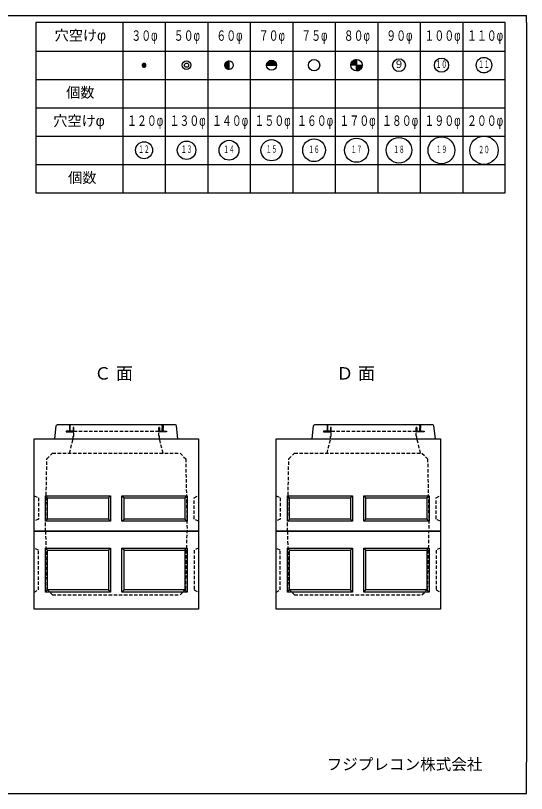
# Model space of a CAD drawing. Units: millimetres, scale not verified. Extents: x -3704 to 3796, y -2790 to 2696.
# Drawn here: x 189 to 3796, y -2790 to 2696 of the extents above; entities that cross this region are included whole.
import ezdxf
from ezdxf.enums import TextEntityAlignment as Align

# ---------------------------------------------------------------- set-up
doc = ezdxf.new("R2010")
doc.units = ezdxf.units.MM
doc.header["$LTSCALE"] = 20
doc.linetypes.add('DASHED1', pattern=[1.8, 1.2, -0.6])
doc.layers.add('0-0_レイヤ_1', color=7, linetype='Continuous')
doc.styles.add('HG丸ｺﾞｼｯｸM-PRO', font='')
doc.styles.add('ＭＳ ゴシック', font='')
doc.styles.get('HG丸ｺﾞｼｯｸM-PRO').set_extended_font_data('HG丸ｺﾞｼｯｸM-PRO')
doc.styles.get('ＭＳ ゴシック').set_extended_font_data('MS Gothic')

msp = doc.modelspace()

# ---------------------------------------------------------------- linework, layer by layer
at = {"layer": '0-0_レイヤ_1'}
for p, q in [((3795.88, 2646.47), (3795.88, 2696.47)), ((945.88, 2646.47), (945.88, 1446.47)), ((1245.88, 2646.47), (1245.88, 1446.47)), ((1545.88, 2646.47), (1545.88, 1446.47)), ((1845.88, 2646.47), (1845.88, 1446.47)), ((2145.88, 2646.47), (2145.88, 1446.47)), ((2445.88, 2646.47), (2445.88, 1446.47)), ((2745.88, 2646.47), (2745.88, 1446.47)), ((3045.88, 2646.47), (3045.88, 1446.47)), ((3345.88, 2646.47), (3345.88, 1446.47)), ((3795.88, 2646.47), (3795.88, -2568.82)), ((331.45, 2446.47), (945.88, 2446.47)), ((945.88, 2446.47), (3645.88, 2446.47)), ((1089.41, 2360), (1102.36, 2360)), ((1669.11, 2360), (1695.88, 2360)), ((1670.21, 2362), (1695.88, 2362)), ((1671.54, 2364), (1695.88, 2364)), ((1673.11, 2366), (1695.88, 2366)), ((1674.99, 2368), (1695.88, 2368)), ((1677.27, 2370), (1695.88, 2370)), ((1680.13, 2372), (1695.88, 2372)), ((1683.96, 2374), (1695.88, 2374)), ((1690.59, 2376), (1695.88, 2376)), ((1695.88, 2316.47), (1695.88, 2376.47)), ((1963.6, 2360), (2028.16, 2360)), ((1964.52, 2362), (2027.25, 2362)), ((1965.59, 2364), (2026.18, 2364)), ((1966.84, 2366), (2024.93, 2366)), ((1968.29, 2368), (2023.48, 2368)), ((1969.97, 2370), (2021.79, 2370)), ((1971.94, 2372), (2019.82, 2372)), ((1974.27, 2374), (2017.5, 2374)), ((1977.09, 2376), (2014.67, 2376)), ((1980.69, 2378), (2011.08, 2378)), ((1985.84, 2380), (2005.92, 2380)), ((2558.24, 2360), (2595.88, 2360)), ((2559.02, 2362), (2595.88, 2362)), ((2559.93, 2364), (2595.88, 2364)), ((2560.97, 2366), (2595.88, 2366)), ((2562.17, 2368), (2595.88, 2368)), ((2563.53, 2370), (2595.88, 2370)), ((2565.09, 2372), (2595.88, 2372)), ((2566.86, 2374), (2595.88, 2374)), ((2568.9, 2376), (2595.88, 2376)), ((2571.27, 2378), (2595.88, 2378)), ((2574.07, 2380), (2595.88, 2380)), ((2577.51, 2382), (2595.88, 2382)), ((2582.04, 2384), (2595.88, 2384)), ((2589.76, 2386), (2595.88, 2386)), ((1080.89, 2346), (1110.87, 2346)), ((1080.96, 2348), (1110.8, 2348)), ((1081.09, 2344), (1110.68, 2344)), ((1081.3, 2350), (1110.46, 2350)), ((1081.56, 2342), (1110.2, 2342)), ((1081.94, 2352), (1109.83, 2352)), ((1082.35, 2340), (1109.41, 2340)), ((1082.91, 2354), (1108.86, 2354)), ((1083.5, 2338), (1108.26, 2338)), ((1084.3, 2356), (1107.47, 2356)), ((1085.14, 2336), (1106.62, 2336)), ((1086.29, 2358), (1105.48, 2358)), ((1087.55, 2334), (1104.22, 2334)), ((1091.93, 2332), (1099.83, 2332)), ((1665.89, 2346), (1695.88, 2346)), ((1665.92, 2348), (1695.88, 2348)), ((1665.98, 2344), (1695.88, 2344)), ((1666.09, 2350), (1695.88, 2350)), ((1666.22, 2342), (1695.88, 2342)), ((1666.4, 2352), (1695.88, 2352)), ((1666.59, 2340), (1695.88, 2340)), ((1666.84, 2354), (1695.88, 2354)), ((1667.1, 2338), (1695.88, 2338)), ((1667.44, 2356), (1695.88, 2356)), ((1667.77, 2336), (1695.88, 2336)), ((1668.19, 2358), (1695.88, 2358)), ((1668.6, 2334), (1695.88, 2334)), ((1669.6, 2332), (1695.88, 2332)), ((1670.81, 2330), (1695.88, 2330)), ((1672.24, 2328), (1695.88, 2328)), ((1673.95, 2326), (1695.88, 2326)), ((1676.01, 2324), (1695.88, 2324)), ((1678.53, 2322), (1695.88, 2322)), ((1681.76, 2320), (1695.88, 2320)), ((1686.43, 2318), (1695.88, 2318)), ((1960.88, 2346.47), (2030.88, 2346.47)), ((1960.92, 2348), (2030.85, 2348)), ((1961.06, 2350), (2030.7, 2350)), ((1961.32, 2352), (2030.44, 2352)), ((1961.7, 2354), (2030.06, 2354)), ((1962.2, 2356), (2029.56, 2356)), ((1962.84, 2358), (2028.93, 2358)), ((2555.91, 2348), (2595.88, 2348)), ((2556.04, 2350), (2595.88, 2350)), ((2556.27, 2352), (2595.88, 2352)), ((2556.6, 2354), (2595.88, 2354)), ((2557.03, 2356), (2595.88, 2356)), ((2557.58, 2358), (2595.88, 2358)), ((2595.88, 2346), (2635.88, 2346)), ((2595.88, 2344), (2635.81, 2344)), ((2595.88, 2342), (2635.63, 2342)), ((2595.88, 2340), (2635.36, 2340)), ((2595.88, 2338), (2634.98, 2338)), ((2595.88, 2336), (2634.49, 2336)), ((2595.88, 2334), (2633.89, 2334)), ((2595.88, 2332), (2633.17, 2332)), ((2595.88, 2330), (2632.33, 2330)), ((2595.88, 2328), (2631.36, 2328)), ((2595.88, 2326), (2630.25, 2326)), ((2595.88, 2324), (2628.97, 2324)), ((2595.88, 2322), (2627.52, 2322)), ((2595.88, 2320), (2625.87, 2320)), ((2595.88, 2318), (2623.98, 2318)), ((2595.88, 2316), (2621.8, 2316)), ((2595.88, 2314), (2619.24, 2314)), ((2595.88, 2312), (2616.17, 2312)), ((2595.88, 2310), (2612.31, 2310)), ((2595.88, 2308), (2606.84, 2308)), ((331.45, 2246.47), (945.88, 2246.47)), ((945.88, 2246.47), (3645.88, 2246.47)), ((331.45, 2046.47), (945.88, 2046.47)), ((945.88, 2046.47), (3645.88, 2046.47)), ((331.45, 1846.47), (945.88, 1846.47)), ((945.88, 1846.47), (3645.88, 1846.47)), ((331.45, 1646.47), (945.88, 1646.47)), ((945.88, 1646.47), (3645.88, 1646.47)), ((464.88, -290), (474.88, -197.5)), ((1317.38, -190), (482.38, -190)), ((569.88, -190), (569.88, -235)), ((574.88, -190), (569.88, -190)), ((569.88, -192), (574.88, -192)), ((569.88, -194), (574.88, -194)), ((569.88, -196), (574.88, -196)), ((569.88, -198), (574.88, -198)), ((569.88, -200), (574.88, -200)), ((569.88, -202), (574.88, -202)), ((569.88, -204), (574.88, -204)), ((569.88, -206), (574.88, -206)), ((569.88, -208), (574.88, -208)), ((569.88, -210), (574.88, -210)), ((569.88, -212), (574.88, -212)), ((569.88, -214), (574.88, -214)), ((569.88, -216), (574.88, -216)), ((569.88, -218), (574.88, -218)), ((574.88, -235), (574.88, -190)), ((594.88, -210), (599.88, -210)), ((594.88, -210), (594.88, -240)), ((599.88, -210), (594.88, -210)), ((594.88, -212), (599.88, -212)), ((594.88, -214), (599.88, -214)), ((594.88, -216), (599.88, -216)), ((594.88, -218), (599.88, -218)), ((599.88, -240), (599.88, -210)), ((1199.88, -210), (1204.88, -210)), ((1199.88, -210), (1199.88, -235)), ((1204.88, -210), (1199.88, -210)), ((1199.88, -212), (1204.88, -212)), ((1199.88, -214), (1204.88, -214)), ((1199.88, -216), (1204.88, -216)), ((1199.88, -218), (1204.88, -218)), ((1204.88, -235), (1204.88, -210)), ((1224.88, -190), (1224.88, -235)), ((1229.88, -190), (1224.88, -190)), ((1224.88, -192), (1229.88, -192)), ((1224.88, -194), (1229.88, -194)), ((1224.88, -196), (1229.88, -196)), ((1224.88, -198), (1229.88, -198)), ((1224.88, -200), (1229.88, -200)), ((1224.88, -202), (1229.88, -202)), ((1224.88, -204), (1229.88, -204)), ((1224.88, -206), (1229.88, -206)), ((1224.88, -208), (1229.88, -208)), ((1224.88, -210), (1229.88, -210)), ((1224.88, -212), (1229.88, -212)), ((1224.88, -214), (1229.88, -214)), ((1224.88, -216), (1229.88, -216)), ((1224.88, -218), (1229.88, -218)), ((1229.88, -235), (1229.88, -190)), ((1334.88, -290), (1324.88, -197.5)), ((2282.88, -290), (2292.88, -197.5)), ((3135.38, -190), (2300.38, -190)), ((2387.88, -190), (2387.88, -235)), ((2392.88, -190), (2387.88, -190)), ((2387.88, -192), (2392.88, -192)), ((2387.88, -194), (2392.88, -194)), ((2387.88, -196), (2392.88, -196)), ((2387.88, -198), (2392.88, -198)), ((2387.88, -200), (2392.88, -200)), ((2387.88, -202), (2392.88, -202)), ((2387.88, -204), (2392.88, -204)), ((2387.88, -206), (2392.88, -206)), ((2387.88, -208), (2392.88, -208)), ((2387.88, -210), (2392.88, -210)), ((2387.88, -212), (2392.88, -212)), ((2387.88, -214), (2392.88, -214)), ((2387.88, -216), (2392.88, -216)), ((2387.88, -218), (2392.88, -218)), ((2392.88, -235), (2392.88, -190)), ((2412.88, -210), (2417.88, -210)), ((2412.88, -210), (2412.88, -240)), ((2417.88, -210), (2412.88, -210)), ((2412.88, -212), (2417.88, -212)), ((2412.88, -214), (2417.88, -214)), ((2412.88, -216), (2417.88, -216)), ((2412.88, -218), (2417.88, -218)), ((2417.88, -240), (2417.88, -210)), ((3017.88, -210), (3022.88, -210)), ((3017.88, -210), (3017.88, -235)), ((3022.88, -210), (3017.88, -210)), ((3017.88, -212), (3022.88, -212)), ((3017.88, -214), (3022.88, -214)), ((3017.88, -216), (3022.88, -216)), ((3017.88, -218), (3022.88, -218)), ((3022.88, -235), (3022.88, -210)), ((3042.88, -190), (3042.88, -235)), ((3047.88, -190), (3042.88, -190)), ((3042.88, -192), (3047.88, -192)), ((3042.88, -194), (3047.88, -194)), ((3042.88, -196), (3047.88, -196)), ((3042.88, -198), (3047.88, -198)), ((3042.88, -200), (3047.88, -200)), ((3042.88, -202), (3047.88, -202)), ((3042.88, -204), (3047.88, -204)), ((3042.88, -206), (3047.88, -206)), ((3042.88, -208), (3047.88, -208)), ((3042.88, -210), (3047.88, -210)), ((3042.88, -212), (3047.88, -212)), ((3042.88, -214), (3047.88, -214)), ((3042.88, -216), (3047.88, -216)), ((3042.88, -218), (3047.88, -218)), ((3047.88, -235), (3047.88, -190)), ((3152.88, -290), (3142.88, -197.5)), ((544.88, -235), (544.88, -240)), ((594.88, -235), (544.88, -235)), ((544.88, -236), (594.88, -236)), ((544.88, -238), (594.88, -238)), ((544.88, -240), (594.88, -240)), ((544.88, -240), (594.88, -240)), ((569.88, -220), (574.88, -220)), ((569.88, -222), (574.88, -222)), ((569.88, -224), (574.88, -224)), ((569.88, -226), (574.88, -226)), ((569.88, -228), (574.88, -228)), ((569.88, -230), (574.88, -230)), ((569.88, -232), (574.88, -232)), ((569.88, -234), (574.88, -234)), ((594.88, -220), (599.88, -220)), ((594.88, -222), (599.88, -222)), ((594.88, -224), (599.88, -224)), ((594.88, -226), (599.88, -226)), ((594.88, -228), (599.88, -228)), ((594.88, -230), (599.88, -230)), ((594.88, -232), (599.88, -232)), ((594.88, -234), (599.88, -234)), ((594.88, -236), (599.88, -236)), ((594.88, -238), (599.88, -238)), ((594.88, -240), (599.88, -240)), ((594.88, -240), (599.88, -240)), ((1199.88, -220), (1204.88, -220)), ((1199.88, -222), (1204.88, -222)), ((1199.88, -224), (1204.88, -224)), ((1199.88, -226), (1204.88, -226)), ((1199.88, -228), (1204.88, -228)), ((1199.88, -230), (1204.88, -230)), ((1199.88, -232), (1204.88, -232)), ((1199.88, -234), (1204.88, -234)), ((1199.88, -240), (1199.88, -235)), ((1199.88, -235), (1254.88, -235)), ((1199.88, -235), (1204.88, -235)), ((1199.88, -236), (1254.88, -236)), ((1199.88, -238), (1254.88, -238)), ((1254.88, -240), (1199.88, -240)), ((1224.88, -220), (1229.88, -220)), ((1224.88, -222), (1229.88, -222)), ((1224.88, -224), (1229.88, -224)), ((1224.88, -226), (1229.88, -226)), ((1224.88, -228), (1229.88, -228)), ((1224.88, -230), (1229.88, -230)), ((1224.88, -232), (1229.88, -232)), ((1224.88, -234), (1229.88, -234)), ((1224.88, -235), (1229.88, -235)), ((1254.88, -235), (1254.88, -240)), ((2362.88, -235), (2362.88, -240)), ((2412.88, -235), (2362.88, -235)), ((2362.88, -236), (2412.88, -236)), ((2362.88, -238), (2412.88, -238)), ((2362.88, -240), (2412.88, -240)), ((2362.88, -240), (2412.88, -240)), ((2387.88, -220), (2392.88, -220)), ((2387.88, -222), (2392.88, -222)), ((2387.88, -224), (2392.88, -224)), ((2387.88, -226), (2392.88, -226)), ((2387.88, -228), (2392.88, -228)), ((2387.88, -230), (2392.88, -230)), ((2387.88, -232), (2392.88, -232)), ((2387.88, -234), (2392.88, -234)), ((2412.88, -220), (2417.88, -220)), ((2412.88, -222), (2417.88, -222)), ((2412.88, -224), (2417.88, -224)), ((2412.88, -226), (2417.88, -226)), ((2412.88, -228), (2417.88, -228)), ((2412.88, -230), (2417.88, -230)), ((2412.88, -232), (2417.88, -232)), ((2412.88, -234), (2417.88, -234)), ((2412.88, -236), (2417.88, -236)), ((2412.88, -238), (2417.88, -238)), ((2412.88, -240), (2417.88, -240)), ((2412.88, -240), (2417.88, -240)), ((3017.88, -220), (3022.88, -220)), ((3017.88, -222), (3022.88, -222)), ((3017.88, -224), (3022.88, -224)), ((3017.88, -226), (3022.88, -226)), ((3017.88, -228), (3022.88, -228)), ((3017.88, -230), (3022.88, -230)), ((3017.88, -232), (3022.88, -232)), ((3017.88, -234), (3022.88, -234)), ((3017.88, -240), (3017.88, -235)), ((3017.88, -235), (3072.88, -235)), ((3017.88, -235), (3022.88, -235)), ((3017.88, -236), (3072.88, -236)), ((3017.88, -238), (3072.88, -238)), ((3072.88, -240), (3017.88, -240)), ((3042.88, -220), (3047.88, -220)), ((3042.88, -222), (3047.88, -222)), ((3042.88, -224), (3047.88, -224)), ((3042.88, -226), (3047.88, -226)), ((3042.88, -228), (3047.88, -228)), ((3042.88, -230), (3047.88, -230)), ((3042.88, -232), (3047.88, -232)), ((3042.88, -234), (3047.88, -234)), ((3042.88, -235), (3047.88, -235)), ((3072.88, -235), (3072.88, -240)), ((354.88, -290), (1224.88, -290)), ((2062.88, -290), (2932.88, -290)), ((399.88, -690), (414.88, -705)), ((859.88, -690), (844.88, -705)), ((1384.88, -705), (1399.88, -690)), ((2107.88, -690), (2122.88, -705)), ((2567.88, -690), (2552.88, -705)), ((3092.88, -705), (3107.88, -690)), ((859.88, -870), (844.88, -855)), ((939.88, -870), (954.88, -855)), ((1399.88, -870), (1384.88, -855)), ((2567.88, -870), (2552.88, -855)), ((2647.88, -870), (2662.88, -855)), ((3107.88, -870), (3092.88, -855)), ((319.88, -940), (1479.88, -940)), ((2027.88, -940), (3187.88, -940)), ((414.88, -1075), (399.88, -1060)), ((844.88, -1075), (859.88, -1060)), ((954.88, -1075), (939.88, -1060)), ((1399.88, -1060), (1384.88, -1075)), ((2122.88, -1075), (2107.88, -1060)), ((2552.88, -1075), (2567.88, -1060)), ((2662.88, -1075), (2647.88, -1060)), ((3107.88, -1060), (3092.88, -1075)), ((859.88, -1370), (844.88, -1355)), ((1399.88, -1370), (1384.88, -1355)), ((2567.88, -1370), (2552.88, -1355)), ((3107.88, -1370), (3092.88, -1355)), ((3795.88, -2740.32), (3795.88, -2568.82))]:
    msp.add_line(p, q, dxfattribs=at)
at = {"layer": '0-0_レイヤ_1', "linetype": 'DASHED1'}
for p, q in [((569.88, -190), (569.88, -235)), ((574.88, -190), (569.88, -190)), ((574.88, -235), (574.88, -190)), ((594.88, -210), (594.88, -235)), ((599.88, -210), (594.88, -210)), ((599.88, -270), (599.88, -210)), ((1199.88, -210), (1204.88, -210)), ((1199.88, -270), (1199.88, -210)), ((1204.88, -210), (1204.88, -235)), ((1224.88, -190), (1229.88, -190)), ((1224.88, -235), (1224.88, -190)), ((1229.88, -190), (1229.88, -235)), ((2387.88, -190), (2387.88, -235)), ((2392.88, -190), (2387.88, -190)), ((2392.88, -235), (2392.88, -190)), ((2412.88, -210), (2412.88, -235)), ((2417.88, -210), (2412.88, -210)), ((2417.88, -270), (2417.88, -210)), ((3017.88, -210), (3022.88, -210)), ((3017.88, -270), (3017.88, -210)), ((3022.88, -210), (3022.88, -235)), ((3042.88, -190), (3047.88, -190)), ((3042.88, -235), (3042.88, -190)), ((3047.88, -190), (3047.88, -235)), ((544.88, -235), (544.88, -240)), ((569.88, -235), (544.88, -235)), ((544.88, -240), (599.88, -240)), ((594.88, -235), (574.88, -235)), ((594.88, -270), (599.88, -270)), ((594.88, -290), (594.88, -270)), ((599.88, -235), (1199.88, -235)), ((1254.88, -240), (1199.88, -240)), ((1204.88, -270), (1199.88, -270)), ((1204.88, -235), (1224.88, -235)), ((1204.88, -290), (1204.88, -270)), ((1229.88, -235), (1254.88, -235)), ((1254.88, -235), (1254.88, -240)), ((2362.88, -235), (2362.88, -240)), ((2387.88, -235), (2362.88, -235)), ((2362.88, -240), (2417.88, -240)), ((2412.88, -235), (2392.88, -235)), ((2412.88, -270), (2417.88, -270)), ((2412.88, -290), (2412.88, -270)), ((2417.88, -235), (3017.88, -235)), ((3072.88, -240), (3017.88, -240)), ((3022.88, -270), (3017.88, -270)), ((3022.88, -235), (3042.88, -235)), ((3022.88, -290), (3022.88, -270)), ((3047.88, -235), (3072.88, -235)), ((3072.88, -235), (3072.88, -240)), ((569.88, -390), (594.88, -290)), ((1229.88, -390), (1204.88, -290)), ((2387.88, -390), (2412.88, -290)), ((3047.88, -390), (3022.88, -290))]:
    msp.add_line(p, q, dxfattribs=at)
at = {"layer": '0-0_レイヤ_1'}
for points in [[(-3532.94, 2696.47), (3545.88, 2696.47), (3795.88, 2696.47)], [(945.88, 2646.47), (331.45, 2646.47), (331.45, 1446.47), (945.88, 1446.47)], [(945.88, 1446.47), (3645.88, 1446.47), (3645.88, 2646.47), (945.88, 2646.47)], [(2595.88, 2386.47), (2595.88, 2346.47), (2555.88, 2346.47)], [(2595.88, 2306.47), (2595.88, 2346.47), (2635.88, 2346.47)], [(474.88, -197.5), (476.89, -192.18), (482.38, -190)], [(1324.88, -197.5), (1322.43, -191.85), (1317.38, -190)], [(2292.88, -197.5), (2294.89, -192.18), (2300.38, -190)], [(3142.88, -197.5), (3140.43, -191.85), (3135.38, -190)], [(414.88, -855), (399.88, -870), (399.88, -690), (859.88, -690), (859.88, -870), (399.88, -870)], [(939.88, -690), (954.88, -705), (1384.88, -705), (1384.88, -855), (954.88, -855), (954.88, -705)], [(2122.88, -855), (2107.88, -870), (2107.88, -690), (2567.88, -690), (2567.88, -870), (2107.88, -870)], [(2647.88, -690), (2662.88, -705), (3092.88, -705), (3092.88, -855), (2662.88, -855), (2662.88, -705)], [(399.88, -1370), (414.88, -1355), (414.88, -1075), (844.88, -1075), (844.88, -1355), (414.88, -1355)], [(939.88, -1370), (954.88, -1355), (954.88, -1075), (1384.88, -1075), (1384.88, -1355), (954.88, -1355)], [(2107.88, -1370), (2122.88, -1355), (2122.88, -1075), (2552.88, -1075), (2552.88, -1355), (2122.88, -1355)], [(2647.88, -1370), (2662.88, -1355), (2662.88, -1075), (3092.88, -1075), (3092.88, -1355), (2662.88, -1355)], [(-3532.94, -2790.32), (3545.88, -2790.32), (3795.88, -2790.32), (3795.88, -2740.32)]]:
    msp.add_lwpolyline(points, dxfattribs=at)
for points in [[(319.88, -940), (319.88, -290), (1479.88, -290), (1479.88, -940)], [(2027.88, -940), (2027.88, -290), (3187.88, -290), (3187.88, -940)], [(414.88, -855), (414.88, -705), (844.88, -705), (844.88, -855)], [(939.88, -690), (1399.88, -690), (1399.88, -870), (939.88, -870)], [(2122.88, -855), (2122.88, -705), (2552.88, -705), (2552.88, -855)], [(2647.88, -690), (3107.88, -690), (3107.88, -870), (2647.88, -870)], [(1479.88, -1490), (319.88, -1490), (319.88, -940), (1479.88, -940)], [(3187.88, -1490), (2027.88, -1490), (2027.88, -940), (3187.88, -940)], [(399.88, -1370), (399.88, -1060), (859.88, -1060), (859.88, -1370)], [(939.88, -1370), (939.88, -1060), (1399.88, -1060), (1399.88, -1370)], [(2107.88, -1370), (2107.88, -1060), (2567.88, -1060), (2567.88, -1370)], [(2647.88, -1370), (2647.88, -1060), (3107.88, -1060), (3107.88, -1370)]]:
    msp.add_lwpolyline(points, close=True, dxfattribs=at)
at = {"layer": '0-0_レイヤ_1', "linetype": 'DASHED1'}
for points in [[(399.88, -940), (409.88, -430), (449.88, -390), (1349.88, -390), (1389.88, -430), (1399.88, -940)], [(2107.88, -940), (2117.88, -430), (2157.88, -390), (3057.88, -390), (3097.88, -430), (3107.88, -940)], [(319.88, -690), (349.88, -705), (349.88, -855), (319.88, -870)], [(1479.88, -870), (1449.88, -855), (1449.88, -705), (1479.88, -690)], [(2027.88, -690), (2057.88, -705), (2057.88, -855), (2027.88, -870)], [(3187.88, -870), (3157.88, -855), (3157.88, -705), (3187.88, -690)], [(399.88, -940), (409.88, -1350), (449.88, -1390), (1349.88, -1390), (1389.88, -1350), (1399.88, -940)], [(2107.88, -940), (2117.88, -1350), (2157.88, -1390), (3057.88, -1390), (3097.88, -1350), (3107.88, -940)], [(319.88, -1370), (349.88, -1355), (349.88, -1075), (319.88, -1060)], [(1479.88, -1060), (1449.88, -1075), (1449.88, -1355), (1479.88, -1370)], [(2027.88, -1370), (2057.88, -1355), (2057.88, -1075), (2027.88, -1060)], [(3187.88, -1060), (3157.88, -1075), (3157.88, -1355), (3187.88, -1370)]]:
    msp.add_lwpolyline(points, dxfattribs=at)
at = {"layer": '0-0_レイヤ_1'}
for centre, radius in [((1395.88, 2346.47), 30), ((1395.88, 2346.47), 15), ((1695.88, 2346.47), 30), ((1995.88, 2346.47), 35), ((2295.88, 2346.47), 40), ((2595.88, 2346.47), 40), ((2895.88, 2346.47), 45), ((3195.88, 2346.47), 50), ((3495.88, 2346.47), 55), ((1395.88, 1746.47), 65), ((1695.88, 1746.47), 70), ((1995.88, 1746.47), 75), ((2295.88, 1746.47), 80), ((2595.88, 1746.47), 85), ((2895.88, 1746.47), 90), ((3195.88, 1746.47), 95), ((3495.88, 1746.47), 100), ((1095.88, 1746.47), 60)]:
    msp.add_circle(centre, radius, dxfattribs=at)

# ---------------------------------------------------------------- texts
for s, height, style, p in [('穴空けφ', 73.31, 'HG丸ｺﾞｼｯｸM-PRO', (464.21, 2498.28)), ('９', 51.32, 'HG丸ｺﾞｼｯｸM-PRO', (2860.89, 2311.57)), ('個数', 73.31, 'HG丸ｺﾞｼｯｸM-PRO', (545.73, 2095.35)), ('穴空けφ', 73.31, 'HG丸ｺﾞｼｯｸM-PRO', (454.89, 1895.05)), ('個数', 73.31, 'HG丸ｺﾞｼｯｸM-PRO', (559.7, 1494.45)), ('Ｃ 面', 87.98, 'HG丸ｺﾞｼｯｸM-PRO', (744.44, 102.21)), ('Ｄ 面', 87.98, 'HG丸ｺﾞｼｯｸM-PRO', (2453.8, 102.21)), ('フジプレコン株式会社', 80.65, 'ＭＳ ゴシック', (2385.06, -2649.21))]:
    msp.add_text(s, height=height, dxfattribs=dict(at, style=style)).set_placement(p, align=Align.BOTTOM_LEFT)
at = {"layer": '0-0_レイヤ_1', "style": 'HG丸ｺﾞｼｯｸM-PRO'}
for s, height, width, p in [('３０φ', 73.31, 0.7, (1005.88, 2496.47)), ('５０φ', 73.31, 0.7, (1305.88, 2496.47)), ('６０φ', 73.31, 0.7, (1605.88, 2496.47)), ('７０φ', 73.31, 0.7, (1905.88, 2496.47)), ('７５φ', 73.31, 0.7, (2205.88, 2496.47)), ('８０φ', 73.31, 0.7, (2505.88, 2496.47)), ('９０φ', 73.31, 0.7, (2805.88, 2496.47)), ('１００φ', 73.31, 0.7, (3075.88, 2496.47)), ('１１０φ', 73.31, 0.7, (3375.88, 2496.47)), ('１０', 51.32, 0.55, (3155.75, 2311.84)), ('１１', 51.32, 0.55, (3456.05, 2311.9)), ('１２０φ', 73.31, 0.7, (975.88, 1896.47)), ('１３０φ', 73.31, 0.7, (1275.88, 1896.47)), ('１４０φ', 73.31, 0.7, (1575.88, 1896.47)), ('１５０φ', 73.31, 0.7, (1875.88, 1896.47)), ('１７０φ', 73.31, 0.7, (2475.88, 1896.47)), ('１８０φ', 73.31, 0.7, (2775.88, 1896.47)), ('１９０φ', 73.31, 0.7, (3075.88, 1896.47)), ('２００φ', 73.31, 0.7, (3375.88, 1896.47)), ('１２', 51.32, 0.55, (1055.5, 1712.62)), ('１３', 51.32, 0.55, (1357.09, 1712.33)), ('１４', 51.32, 0.55, (1656.44, 1711.81)), ('１５', 51.32, 0.55, (1956.61, 1713.44)), ('１６', 51.32, 0.55, (2256.14, 1711.64)), ('１７', 51.32, 0.55, (2556.54, 1711.06)), ('１８', 51.32, 0.55, (2856.32, 1711.06)), ('１９', 51.32, 0.55, (3156.36, 1711.02)), ('２０', 51.32, 0.55, (3456.18, 1709.76))]:
    msp.add_text(s, height=height, dxfattribs=dict(at, width=width)).set_placement(p, align=Align.BOTTOM_LEFT)
at = {"layer": '0-0_レイヤ_1', "style": 'HG丸ｺﾞｼｯｸM-PRO', "width": 0.7}
msp.add_text('１６０φ', height=73.31, rotation=0.001, dxfattribs=at).set_placement((2175.88, 1896.47), align=Align.BOTTOM_LEFT)

doc.saveas('drawing.dxf')
